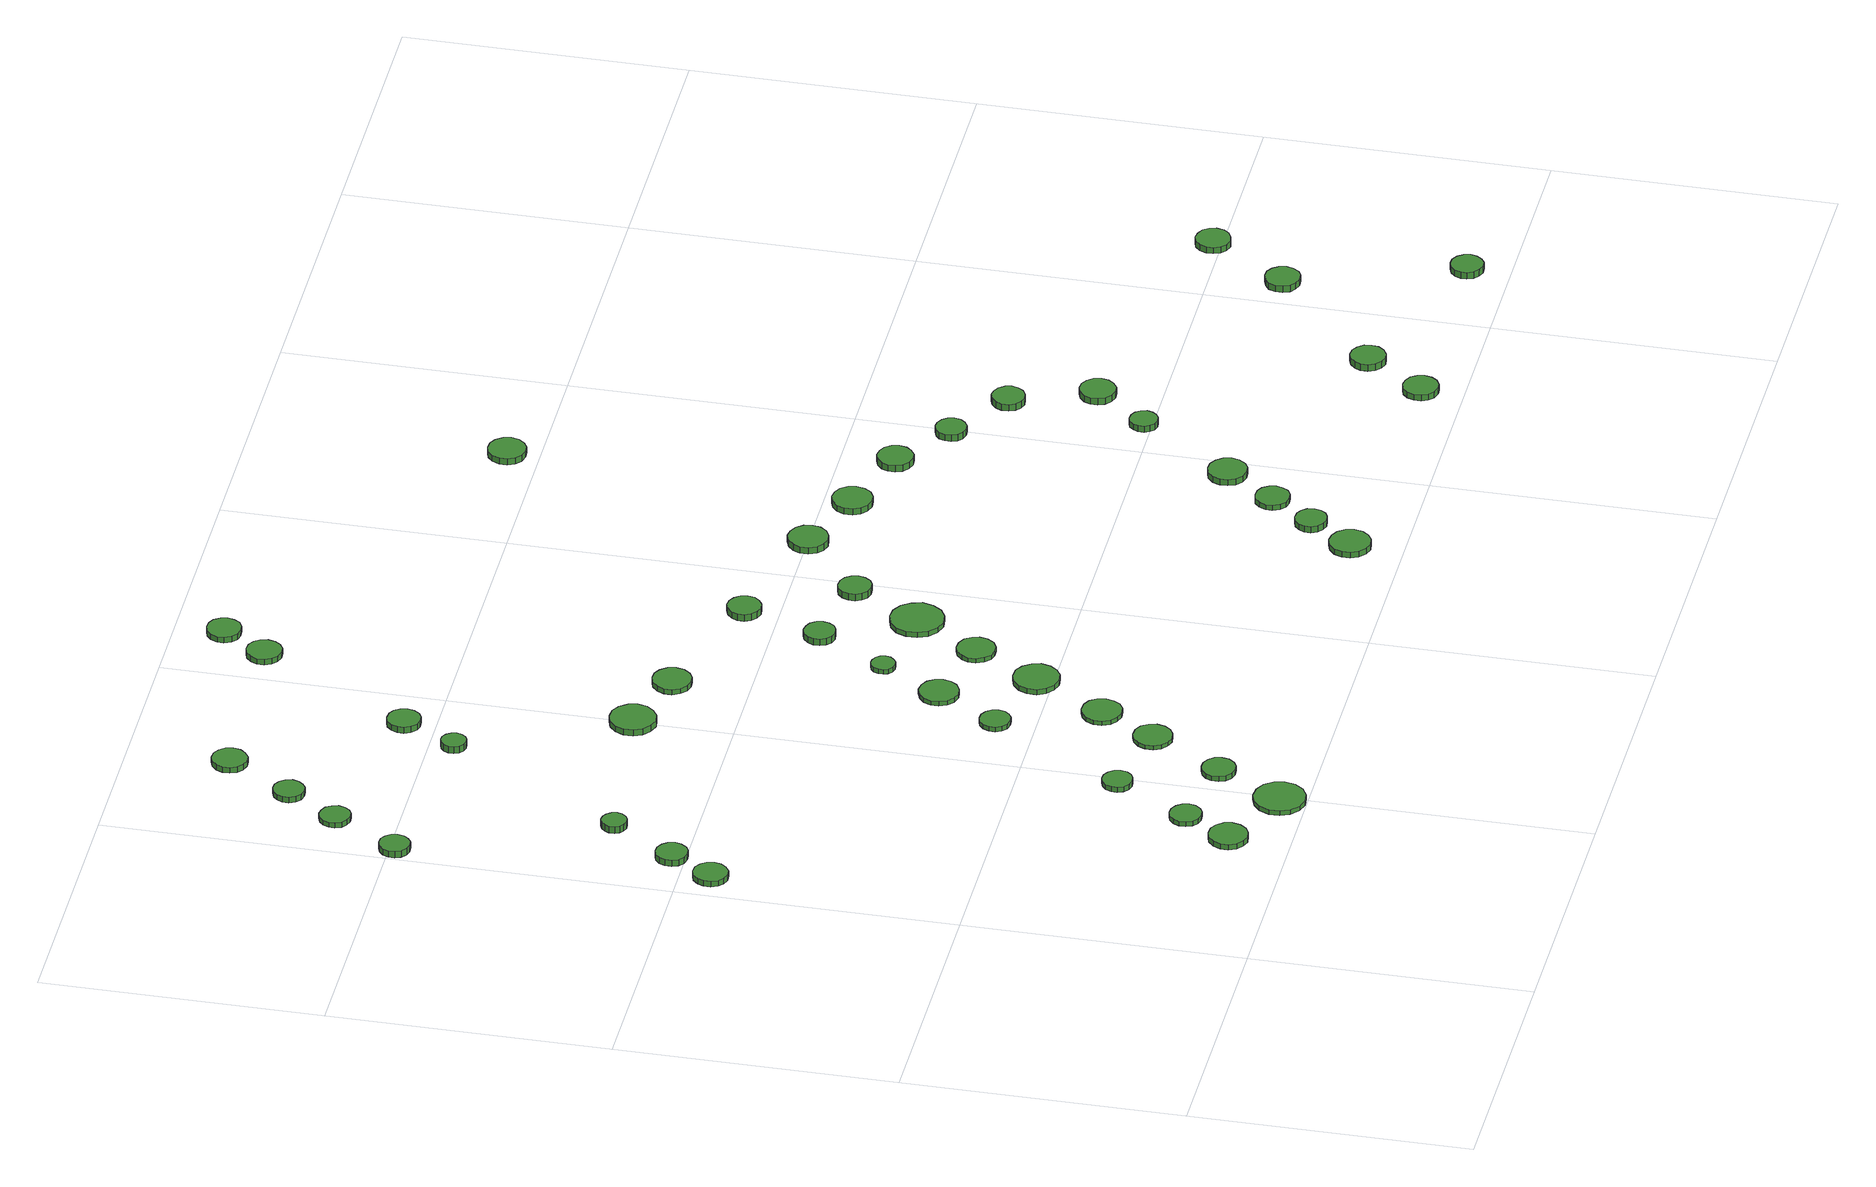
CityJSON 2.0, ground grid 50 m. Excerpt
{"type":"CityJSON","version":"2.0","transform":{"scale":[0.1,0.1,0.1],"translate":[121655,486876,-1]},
"CityObjects":{
"tree1":{"type":"SolitaryVegetationObject","attributes":{"function":"something"},"geometry":[{"type":"MultiSurface","lod":"1","boundaries":[[[0,1,2,3,4,5,6,7,8,9,10,11,12,13,14]],[[15,16,17,18,19,20,21,22,23,24,25,26,27,28,29]],[[0,29,28,1]],[[1,28,27,2]],[[2,27,26,3]],[[3,26,25,4]],[[4,25,24,5]],[[5,24,23,6]],[[6,23,22,7]],[[7,22,21,8]],[[8,21,20,9]],[[9,20,19,10]],[[10,19,18,11]],[[11,18,17,12]],[[12,17,16,13]],[[13,16,15,14]],[[14,15,29,0]]]}]},
"tree2":{"type":"SolitaryVegetationObject","attributes":{"function":"something"},"geometry":[{"type":"MultiSurface","lod":"1","boundaries":[[[30,31,32,33,34,35,36,37,38,39,40,41,42,43,44]],[[45,46,47,48,49,50,51,52,53,54,55,56,57,58,59]],[[30,59,58,31]],[[31,58,57,32]],[[32,57,56,33]],[[33,56,55,34]],[[34,55,54,35]],[[35,54,53,36]],[[36,53,52,37]],[[37,52,51,38]],[[38,51,50,39]],[[39,50,49,40]],[[40,49,48,41]],[[41,48,47,42]],[[42,47,46,43]],[[43,46,45,44]],[[44,45,59,30]]]}]},
"tree3":{"type":"SolitaryVegetationObject","attributes":{"function":"something"},"geometry":[{"type":"MultiSurface","lod":"1","boundaries":[[[60,61,62,63,64,65,66,67,68,69,70,71,72,73,74]],[[75,76,77,78,79,80,81,82,83,84,85,86,87,88,89]],[[60,89,88,61]],[[61,88,87,62]],[[62,87,86,63]],[[63,86,85,64]],[[64,85,84,65]],[[65,84,83,66]],[[66,83,82,67]],[[67,82,81,68]],[[68,81,80,69]],[[69,80,79,70]],[[70,79,78,71]],[[71,78,77,72]],[[72,77,76,73]],[[73,76,75,74]],[[74,75,89,60]]]}]},
"tree4":{"type":"SolitaryVegetationObject","attributes":{"function":"something"},"geometry":[{"type":"MultiSurface","lod":"1","boundaries":[[[90,91,92,93,94,95,96,97,98,99,100,101,102,103,104]],[[105,106,107,108,109,110,111,112,113,114,115,116,117,118,119]],[[90,119,118,91]],[[91,118,117,92]],[[92,117,116,93]],[[93,116,115,94]],[[94,115,114,95]],[[95,114,113,96]],[[96,113,112,97]],[[97,112,111,98]],[[98,111,110,99]],[[99,110,109,100]],[[100,109,108,101]],[[101,108,107,102]],[[102,107,106,103]],[[103,106,105,104]],[[104,105,119,90]]]}]},
"tree5":{"type":"SolitaryVegetationObject","attributes":{"function":"something"},"geometry":[{"type":"MultiSurface","lod":"1","boundaries":[[[120,121,122,123,124,125,126,127,128,129,130,131,132,133,134]],[[135,136,137,138,139,140,141,142,143,144,145,146,147,148,149]],[[120,149,148,121]],[[121,148,147,122]],[[122,147,146,123]],[[123,146,145,124]],[[124,145,144,125]],[[125,144,143,126]],[[126,143,142,127]],[[127,142,141,128]],[[128,141,140,129]],[[129,140,139,130]],[[130,139,138,131]],[[131,138,137,132]],[[132,137,136,133]],[[133,136,135,134]],[[134,135,149,120]]]}]},
"tree6":{"type":"SolitaryVegetationObject","attributes":{"function":"something"},"geometry":[{"type":"MultiSurface","lod":"1","boundaries":[[[150,151,152,153,154,155,156,157,158,159,160,161,162,163,164]],[[165,166,167,168,169,170,171,172,173,174,175,176,177,178,179]],[[150,179,178,151]],[[151,178,177,152]],[[152,177,176,153]],[[153,176,175,154]],[[154,175,174,155]],[[155,174,173,156]],[[156,173,172,157]],[[157,172,171,158]],[[158,171,170,159]],[[159,170,169,160]],[[160,169,168,161]],[[161,168,167,162]],[[162,167,166,163]],[[163,166,165,164]],[[164,165,179,150]]]}]},
"tree7":{"type":"SolitaryVegetationObject","attributes":{"function":"something"},"geometry":[{"type":"MultiSurface","lod":"1","boundaries":[[[180,181,182,183,184,185,186,187,188,189,190,191,192,193,194]],[[195,196,197,198,199,200,201,202,203,204,205,206,207,208,209]],[[180,209,208,181]],[[181,208,207,182]],[[182,207,206,183]],[[183,206,205,184]],[[184,205,204,185]],[[185,204,203,186]],[[186,203,202,187]],[[187,202,201,188]],[[188,201,200,189]],[[189,200,199,190]],[[190,199,198,191]],[[191,198,197,192]],[[192,197,196,193]],[[193,196,195,194]],[[194,195,209,180]]]}]},
"tree8":{"type":"SolitaryVegetationObject","attributes":{"function":"something"},"geometry":[{"type":"MultiSurface","lod":"1","boundaries":[[[210,211,212,213,214,215,216,217,218,219,220,221,222,223,224]],[[225,226,227,228,229,230,231,232,233,234,235,236,237,238,239]],[[210,239,238,211]],[[211,238,237,212]],[[212,237,236,213]],[[213,236,235,214]],[[214,235,234,215]],[[215,234,233,216]],[[216,233,232,217]],[[217,232,231,218]],[[218,231,230,219]],[[219,230,229,220]],[[220,229,228,221]],[[221,228,227,222]],[[222,227,226,223]],[[223,226,225,224]],[[224,225,239,210]]]}]},
"tree9":{"type":"SolitaryVegetationObject","attributes":{"function":"something"},"geometry":[{"type":"MultiSurface","lod":"1","boundaries":[[[240,241,242,243,244,245,246,247,248,249,250,251,252,253,254]],[[255,256,257,258,259,260,261,262,263,264,265,266,267,268,269]],[[240,269,268,241]],[[241,268,267,242]],[[242,267,266,243]],[[243,266,265,244]],[[244,265,264,245]],[[245,264,263,246]],[[246,263,262,247]],[[247,262,261,248]],[[248,261,260,249]],[[249,260,259,250]],[[250,259,258,251]],[[251,258,257,252]],[[252,257,256,253]],[[253,256,255,254]],[[254,255,269,240]]]}]},
"tree10":{"type":"SolitaryVegetationObject","attributes":{"function":"something"},"geometry":[{"type":"MultiSurface","lod":"1","boundaries":[[[270,271,272,273,274,275,276,277,278,279,280,281,282,283,284]],[[285,286,287,288,289,290,291,292,293,294,295,296,297,298,299]],[[270,299,298,271]],[[271,298,297,272]],[[272,297,296,273]],[[273,296,295,274]],[[274,295,294,275]],[[275,294,293,276]],[[276,293,292,277]],[[277,292,291,278]],[[278,291,290,279]],[[279,290,289,280]],[[280,289,288,281]],[[281,288,287,282]],[[282,287,286,283]],[[283,286,285,284]],[[284,285,299,270]]]}]},
"tree11":{"type":"SolitaryVegetationObject","attributes":{"function":"something"},"geometry":[{"type":"MultiSurface","lod":"1","boundaries":[[[300,301,302,303,304,305,306,307,308,309,310,311,312,313,314]],[[315,316,317,318,319,320,321,322,323,324,325,326,327,328,329]],[[300,329,328,301]],[[301,328,327,302]],[[302,327,326,303]],[[303,326,325,304]],[[304,325,324,305]],[[305,324,323,306]],[[306,323,322,307]],[[307,322,321,308]],[[308,321,320,309]],[[309,320,319,310]],[[310,319,318,311]],[[311,318,317,312]],[[312,317,316,313]],[[313,316,315,314]],[[314,315,329,300]]]}]},
"tree12":{"type":"SolitaryVegetationObject","attributes":{"function":"something"},"geometry":[{"type":"MultiSurface","lod":"1","boundaries":[[[330,331,332,333,334,335,336,337,338,339,340,341,342,343,344]],[[345,346,347,348,349,350,351,352,353,354,355,356,357,358,359]],[[330,359,358,331]],[[331,358,357,332]],[[332,357,356,333]],[[333,356,355,334]],[[334,355,354,335]],[[335,354,353,336]],[[336,353,352,337]],[[337,352,351,338]],[[338,351,350,339]],[[339,350,349,340]],[[340,349,348,341]],[[341,348,347,342]],[[342,347,346,343]],[[343,346,345,344]],[[344,345,359,330]]]}]},
"tree13":{"type":"SolitaryVegetationObject","attributes":{"function":"something"},"geometry":[{"type":"MultiSurface","lod":"1","boundaries":[[[360,361,362,363,364,365,366,367,368,369,370,371,372,373,374]],[[375,376,377,378,379,380,381,382,383,384,385,386,387,388,389]],[[360,389,388,361]],[[361,388,387,362]],[[362,387,386,363]],[[363,386,385,364]],[[364,385,384,365]],[[365,384,383,366]],[[366,383,382,367]],[[367,382,381,368]],[[368,381,380,369]],[[369,380,379,370]],[[370,379,378,371]],[[371,378,377,372]],[[372,377,376,373]],[[373,376,375,374]],[[374,375,389,360]]]}]},
"tree14":{"type":"SolitaryVegetationObject","attributes":{"function":"something"},"geometry":[{"type":"MultiSurface","lod":"1","boundaries":[[[390,391,392,393,394,395,396,397,398,399,400,401,402,403,404]],[[405,406,407,408,409,410,411,412,413,414,415,416,417,418,419]],[[390,419,418,391]],[[391,418,417,392]],[[392,417,416,393]],[[393,416,415,394]],[[394,415,414,395]],[[395,414,413,396]],[[396,413,412,397]],[[397,412,411,398]],[[398,411,410,399]],[[399,410,409,400]],[[400,409,408,401]],[[401,408,407,402]],[[402,407,406,403]],[[403,406,405,404]],[[404,405,419,390]]]}]},
"tree15":{"type":"SolitaryVegetationObject","attributes":{"function":"something"},"geometry":[{"type":"MultiSurface","lod":"1","boundaries":[[[420,421,422,423,424,425,426,427,428,429,430,431,432,433,434]],[[435,436,437,438,439,440,441,442,443,444,445,446,447,448,449]],[[420,449,448,421]],[[421,448,447,422]],[[422,447,446,423]],[[423,446,445,424]],[[424,445,444,425]],[[425,444,443,426]],[[426,443,442,427]],[[427,442,441,428]],[[428,441,440,429]],[[429,440,439,430]],[[430,439,438,431]],[[431,438,437,432]],[[432,437,436,433]],[[433,436,435,434]],[[434,435,449,420]]]}]},
"tree16":{"type":"SolitaryVegetationObject","attributes":{"function":"something"},"geometry":[{"type":"MultiSurface","lod":"1","boundaries":[[[450,451,452,453,454,455,456,457,458,459,460,461,462,463,464]],[[465,466,467,468,469,470,471,472,473,474,475,476,477,478,479]],[[450,479,478,451]],[[451,478,477,452]],[[452,477,476,453]],[[453,476,475,454]],[[454,475,474,455]],[[455,474,473,456]],[[456,473,472,457]],[[457,472,471,458]],[[458,471,470,459]],[[459,470,469,460]],[[460,469,468,461]],[[461,468,467,462]],[[462,467,466,463]],[[463,466,465,464]],[[464,465,479,450]]]}]},
"tree17":{"type":"SolitaryVegetationObject","attributes":{"function":"something"},"geometry":[{"type":"MultiSurface","lod":"1","boundaries":[[[480,481,482,483,484,485,486,487,488,489,490,491,492,493,494]],[[495,496,497,498,499,500,501,502,503,504,505,506,507,508,509]],[[480,509,508,481]],[[481,508,507,482]],[[482,507,506,483]],[[483,506,505,484]],[[484,505,504,485]],[[485,504,503,486]],[[486,503,502,487]],[[487,502,501,488]],[[488,501,500,489]],[[489,500,499,490]],[[490,499,498,491]],[[491,498,497,492]],[[492,497,496,493]],[[493,496,495,494]],[[494,495,509,480]]]}]},
"tree18":{"type":"SolitaryVegetationObject","attributes":{"function":"something"},"geometry":[{"type":"MultiSurface","lod":"1","boundaries":[[[510,511,512,513,514,515,516,517,518,519,520,521,522,523,524]],[[525,526,527,528,529,530,531,532,533,534,535,536,537,538,539]],[[510,539,538,511]],[[511,538,537,512]],[[512,537,536,513]],[[513,536,535,514]],[[514,535,534,515]],[[515,534,533,516]],[[516,533,532,517]],[[517,532,531,518]],[[518,531,530,519]],[[519,530,529,520]],[[520,529,528,521]],[[521,528,527,522]],[[522,527,526,523]],[[523,526,525,524]],[[524,525,539,510]]]}]},
"tree19":{"type":"SolitaryVegetationObject","attributes":{"function":"something"},"geometry":[{"type":"MultiSurface","lod":"1","boundaries":[[[540,541,542,543,544,545,546,547,548,549,550,551,552,553,554]],[[555,556,557,558,559,560,561,562,563,564,565,566,567,568,569]],[[540,569,568,541]],[[541,568,567,542]],[[542,567,566,543]],[[543,566,565,544]],[[544,565,564,545]],[[545,564,563,546]],[[546,563,562,547]],[[547,562,561,548]],[[548,561,560,549]],[[549,560,559,550]],[[550,559,558,551]],[[551,558,557,552]],[[552,557,556,553]],[[553,556,555,554]],[[554,555,569,540]]]}]},
"tree20":{"type":"SolitaryVegetationObject","attributes":{"function":"something"},"geometry":[{"type":"MultiSurface","lod":"1","boundaries":[[[570,571,572,573,574,575,576,577,578,579,580,581,582,583,584]],[[585,586,587,588,589,590,591,592,593,594,595,596,597,598,599]],[[570,599,598,571]],[[571,598,597,572]],[[572,597,596,573]],[[573,596,595,574]],[[574,595,594,575]],[[575,594,593,576]],[[576,593,592,577]],[[577,592,591,578]],[[578,591,590,579]],[[579,590,589,580]],[[580,589,588,581]],[[581,588,587,582]],[[582,587,586,583]],[[583,586,585,584]],[[584,585,599,570]]]}]},
"tree21":{"type":"SolitaryVegetationObject","attributes":{"function":"something"},"geometry":[{"type":"MultiSurface","lod":"1","boundaries":[[[600,601,602,603,604,605,606,607,608,609,610,611,612,613,614]],[[615,616,617,618,619,620,621,622,623,624,625,626,627,628,629]],[[600,629,628,601]],[[601,628,627,602]],[[602,627,626,603]],[[603,626,625,604]],[[604,625,624,605]],[[605,624,623,606]],[[606,623,622,607]],[[607,622,621,608]],[[608,621,620,609]],[[609,620,619,610]],[[610,619,618,611]],[[611,618,617,612]],[[612,617,616,613]],[[613,616,615,614]],[[614,615,629,600]]]}]},
"tree22":{"type":"SolitaryVegetationObject","attributes":{"function":"something"},"geometry":[{"type":"MultiSurface","lod":"1","boundaries":[[[630,631,632,633,634,635,636,637,638,639,640,641,642,643,644]],[[645,646,647,648,649,650,651,652,653,654,655,656,657,658,659]],[[630,659,658,631]],[[631,658,657,632]],[[632,657,656,633]],[[633,656,655,634]],[[634,655,654,635]],[[635,654,653,636]],[[636,653,652,637]],[[637,652,651,638]],[[638,651,650,639]],[[639,650,649,640]],[[640,649,648,641]],[[641,648,647,642]],[[642,647,646,643]],[[643,646,645,644]],[[644,645,659,630]]]}]},
"tree23":{"type":"SolitaryVegetationObject","attributes":{"function":"something"},"geometry":[{"type":"MultiSurface","lod":"1","boundaries":[[[660,661,662,663,664,665,666,667,668,669,670,671,672,673,674]],[[675,676,677,678,679,680,681,682,683,684,685,686,687,688,689]],[[660,689,688,661]],[[661,688,687,662]],[[662,687,686,663]],[[663,686,685,664]],[[664,685,684,665]],[[665,684,683,666]],[[666,683,682,667]],[[667,682,681,668]],[[668,681,680,669]],[[669,680,679,670]],[[670,679,678,671]],[[671,678,677,672]],[[672,677,676,673]],[[673,676,675,674]],[[674,675,689,660]]]}]},
"tree24":{"type":"SolitaryVegetationObject","attributes":{"function":"something"},"geometry":[{"type":"MultiSurface","lod":"1","boundaries":[[[690,691,692,693,694,695,696,697,698,699,700,701,702,703,704]],[[705,706,707,708,709,710,711,712,713,714,715,716,717,718,719]],[[690,719,718,691]],[[691,718,717,692]],[[692,717,716,693]],[[693,716,715,694]],[[694,715,714,695]],[[695,714,713,696]],[[696,713,712,697]],[[697,712,711,698]],[[698,711,710,699]],[[699,710,709,700]],[[700,709,708,701]],[[701,708,707,702]],[[702,707,706,703]],[[703,706,705,704]],[[704,705,719,690]]]}]},
"tree25":{"type":"SolitaryVegetationObject","attributes":{"function":"something"},"geometry":[{"type":"MultiSurface","lod":"1","boundaries":[[[720,721,722,723,724,725,726,727,728,729,730,731,732,733,734]],[[735,736,737,738,739,740,741,742,743,744,745,746,747,748,749]],[[720,749,748,721]],[[721,748,747,722]],[[722,747,746,723]],[[723,746,745,724]],[[724,745,744,725]],[[725,744,743,726]],[[726,743,742,727]],[[727,742,741,728]],[[728,741,740,729]],[[729,740,739,730]],[[730,739,738,731]],[[731,738,737,732]],[[732,737,736,733]],[[733,736,735,734]],[[734,735,749,720]]]}]},
"tree26":{"type":"SolitaryVegetationObject","attributes":{"function":"something"},"geometry":[{"type":"MultiSurface","lod":"1","boundaries":[[[750,751,752,753,754,755,756,757,758,759,760,761,762,763,764]],[[765,766,767,768,769,770,771,772,773,774,775,776,777,778,779]],[[750,779,778,751]],[[751,778,777,752]],[[752,777,776,753]],[[753,776,775,754]],[[754,775,774,755]],[[755,774,773,756]],[[756,773,772,757]],[[757,772,771,758]],[[758,771,770,759]],[[759,770,769,760]],[[760,769,768,761]],[[761,768,767,762]],[[762,767,766,763]],[[763,766,765,764]],[[764,765,779,750]]]}]},
"tree27":{"type":"SolitaryVegetationObject","attributes":{"function":"something"},"geometry":[{"type":"MultiSurface","lod":"1","boundaries":[[[780,781,782,783,784,785,786,787,788,789,790,791,792,793,794]],[[795,796,797,798,799,800,801,802,803,804,805,806,807,808,809]],[[780,809,808,781]],[[781,808,807,782]],[[782,807,806,783]],[[783,806,805,784]],[[784,805,804,785]],[[785,804,803,786]],[[786,803,802,787]],[[787,802,801,788]],[[788,801,800,789]],[[789,800,799,790]],[[790,799,798,791]],[[791,798,797,792]],[[792,797,796,793]],[[793,796,795,794]],[[794,795,809,780]]]}]},
"tree28":{"type":"SolitaryVegetationObject","attributes":{"function":"something"},"geometry":[{"type":"MultiSurface","lod":"1","boundaries":[[[810,811,812,813,814,815,816,817,818,819,820,821,822,823,824]],[[825,826,827,828,829,830,831,832,833,834,835,836,837,838,839]],[[810,839,838,811]],[[811,838,837,812]],[[812,837,836,813]],[[813,836,835,814]],[[814,835,834,815]],[[815,834,833,816]],[[816,833,832,817]],[[817,832,831,818]],[[818,831,830,819]],[[819,830,829,820]],[[820,829,828,821]],[[821,828,827,822]],[[822,827,826,823]],[[823,826,825,824]],[[824,825,839,810]]]}]},
"tree29":{"type":"SolitaryVegetationObject","attributes":{"function":"something"},"geometry":[{"type":"MultiSurface","lod":"1","boundaries":[[[840,841,842,843,844,845,846,847,848,849,850,851,852,853,854]],[[855,856,857,858,859,860,861,862,863,864,865,866,867,868,869]],[[840,869,868,841]],[[841,868,867,842]],[[842,867,866,843]],[[843,866,865,844]],[[844,865,864,845]],[[845,864,863,846]],[[846,863,862,847]],[[847,862,861,848]],[[848,861,860,849]],[[849,860,859,850]],[[850,859,858,851]],[[851,858,857,852]],[[852,857,856,853]],[[853,856,855,854]],[[854,855,869,840]]]}]},
"tree30":{"type":"SolitaryVegetationObject","attributes":{"function":"something"},"geometry":[{"type":"MultiSurface","lod":"1","boundaries":[[[870,871,872,873,874,875,876,877,878,879,880,881,882,883,884]],[[885,886,887,888,889,890,891,892,893,894,895,896,897,898,899]],[[870,899,898,871]],[[871,898,897,872]],[[872,897,896,873]],[[873,896,895,874]],[[874,895,894,875]],[[875,894,893,876]],[[876,893,892,877]],[[877,892,891,878]],[[878,891,890,879]],[[879,890,889,880]],[[880,889,888,881]],[[881,888,887,882]],[[882,887,886,883]],[[883,886,885,884]],[[884,885,899,870]]]}]},
"tree31":{"type":"SolitaryVegetationObject","attributes":{"function":"something"},"geometry":[{"type":"MultiSurface","lod":"1","boundaries":[[[900,901,902,903,904,905,906,907,908,909,910,911,912,913,914]],[[915,916,917,918,919,920,921,922,923,924,925,926,927,928,929]],[[900,929,928,901]],[[901,928,927,902]],[[902,927,926,903]],[[903,926,925,904]],[[904,925,924,905]],[[905,924,923,906]],[[906,923,922,907]],[[907,922,921,908]],[[908,921,920,909]],[[909,920,919,910]],[[910,919,918,911]],[[911,918,917,912]],[[912,917,916,913]],[[913,916,915,914]],[[914,915,929,900]]]}]},
"tree32":{"type":"SolitaryVegetationObject","attributes":{"function":"something"},"geometry":[{"type":"MultiSurface","lod":"1","boundaries":[[[930,931,932,933,934,935,936,937,938,939,940,941,942,943,944]],[[945,946,947,948,949,950,951,952,953,954,955,956,957,958,959]],[[930,959,958,931]],[[931,958,957,932]],[[932,957,956,933]],[[933,956,955,934]],[[934,955,954,935]],[[935,954,953,936]],[[936,953,952,937]],[[937,952,951,938]],[[938,951,950,939]],[[939,950,949,940]],[[940,949,948,941]],[[941,948,947,942]],[[942,947,946,943]],[[943,946,945,944]],[[944,945,959,930]]]}]},
"tree33":{"type":"SolitaryVegetationObject","attributes":{"function":"something"},"geometry":[{"type":"MultiSurface","lod":"1","boundaries":[[[960,961,962,963,964,965,966,967,968,969,970,971,972,973,974]],[[975,976,977,978,979,980,981,982,983,984,985,986,987,988,989]],[[960,989,988,961]],[[961,988,987,962]],[[962,987,986,963]],[[963,986,985,964]],[[964,985,984,965]],[[965,984,983,966]],[[966,983,982,967]],[[967,982,981,968]],[[968,981,980,969]],[[969,980,979,970]],[[970,979,978,971]],[[971,978,977,972]],[[972,977,976,973]],[[973,976,975,974]],[[974,975,989,960]]]}]},
"tree34":{"type":"SolitaryVegetationObject","attributes":{"function":"something"},"geometry":[{"type":"MultiSurface","lod":"1","boundaries":[[[990,991,992,993,994,995,996,997,998,999,1000,1001,1002,1003,1004]],[[1005,1006,1007,1008,1009,1010,1011,1012,1013,1014,1015,1016,1017,1018,1019]],[[990,1019,1018,991]],[[991,1018,1017,992]],[[992,1017,1016,993]],[[993,1016,1015,994]],[[994,1015,1014,995]],[[995,1014,1013,996]],[[996,1013,1012,997]],[[997,1012,1011,998]],[[998,1011,1010,999]],[[999,1010,1009,1000]],[[1000,1009,1008,1001]],[[1001,1008,1007,1002]],[[1002,1007,1006,1003]],[[1003,1006,1005,1004]],[[1004,1005,1019,990]]]}]},
"tree35":{"type":"SolitaryVegetationObject","attributes":{"function":"something"},"geometry":[{"type":"MultiSurface","lod":"1","boundaries":[[[1020,1021,1022,1023,1024,1025,1026,1027,1028,1029,1030,1031,1032,1033,1034]],[[1035,1036,1037,1038,1039,1040,1041,1042,1043,1044,1045,1046,1047,1048,1049]],[[1020,1049,1048,1021]],[[1021,1048,1047,1022]],[[1022,1047,1046,1023]],[[1023,1046,1045,1024]],[[1024,1045,1044,1025]],[[1025,1044,1043,1026]],[[1026,1043,1042,1027]],[[1027,1042,1041,1028]],[[1028,1041,1040,1029]],[[1029,1040,1039,1030]],[[1030,1039,1038,1031]],[[1031,1038,1037,1032]],[[1032,1037,1036,1033]],[[1033,1036,1035,1034]],[[1034,1035,1049,1020]]]}]},
"tree36":{"type":"SolitaryVegetationObject","attributes":{"function":"something"},"geometry":[{"type":"MultiSurface","lod":"1","boundaries":[[[1050,1051,1052,1053,1054,1055,1056,1057,1058,1059,1060,1061,1062,1063,1064]],[[1065,1066,1067,1068,1069,1070,1071,1072,1073,1074,1075,1076,1077,1078,1079]],[[1050,1079,1078,1051]],[[1051,1078,1077,1052]],[[1052,1077,1076,1053]],[[1053,1076,1075,1054]],[[1054,1075,1074,1055]],[[1055,1074,1073,1056]],[[1056,1073,1072,1057]],[[1057,1072,1071,1058]],[[1058,1071,1070,1059]],[[1059,1070,1069,1060]],[[1060,1069,1068,1061]],[[1061,1068,1067,1062]],[[1062,1067,1066,1063]],[[1063,1066,1065,1064]],[[1064,1065,1079,1050]]]}]},
"tree37":{"type":"SolitaryVegetationObject","attributes":{"function":"something"},"geometry":[{"type":"MultiSurface","lod":"1","boundaries":[[[1080,1081,1082,1083,1084,1085,1086,1087,1088,1089,1090,1091,1092,1093,1094]],[[1095,1096,1097,1098,1099,1100,1101,1102,1103,1104,1105,1106,1107,1108,1109]],[[1080,1109,1108,1081]],[[1081,1108,1107,1082]],[[1082,1107,1106,1083]],[[1083,1106,1105,1084]],[[1084,1105,1104,1085]],[[1085,1104,1103,1086]],[[1086,1103,1102,1087]],[[1087,1102,1101,1088]],[[1088,1101,1100,1089]],[[1089,1100,1099,1090]],[[1090,1099,1098,1091]],[[1091,1098,1097,1092]],[[1092,1097,1096,1093]],[[1093,1096,1095,1094]],[[1094,1095,1109,1080]]]}]},
"tree38":{"type":"SolitaryVegetationObject","attributes":{"function":"something"},"geometry":[{"type":"MultiSurface","lod":"1","boundaries":[[[1110,1111,1112,1113,1114,1115,1116,1117,1118,1119,1120,1121,1122,1123,1124]],[[1125,1126,1127,1128,1129,1130,1131,1132,1133,1134,1135,1136,1137,1138,1139]],[[1110,1139,1138,1111]],[[1111,1138,1137,1112]],[[1112,1137,1136,1113]],[[1113,1136,1135,1114]],[[1114,1135,1134,1115]],[[1115,1134,1133,1116]],[[1116,1133,1132,1117]],[[1117,1132,1131,1118]],[[1118,1131,1130,1119]],[[1119,1130,1129,1120]],[[1120,1129,1128,1121]],[[1121,1128,1127,1122]],[[1122,1127,1126,1123]],[[1123,1126,1125,1124]],[[1124,1125,1139,1110]]]}]},
"tree39":{"type":"SolitaryVegetationObject","attributes":{"function":"something"},"geometry":[{"type":"MultiSurface","lod":"1","boundaries":[[[1140,1141,1142,1143,1144,1145,1146,1147,1148,1149,1150,1151,1152,1153,1154]],[[1155,1156,1157,1158,1159,1160,1161,1162,1163,1164,1165,1166,1167,1168,1169]],[[1140,1169,1168,1141]],[[1141,1168,1167,1142]],[[1142,1167,1166,1143]],[[1143,1166,1165,1144]],[[1144,1165,1164,1145]],[[1145,1164,1163,1146]],[[1146,1163,1162,1147]],[[1147,1162,1161,1148]],[[1148,1161,1160,1149]],[[1149,1160,1159,1150]],[[1150,1159,1158,1151]],[[1151,1158,1157,1152]],[[1152,1157,1156,1153]],[[1153,1156,1155,1154]],[[1154,1155,1169,1140]]]}]},
"tree40":{"type":"SolitaryVegetationObject","attributes":{"function":"something"},"geometry":[{"type":"MultiSurface","lod":"1","boundaries":[[[1170,1171,1172,1173,1174,1175,1176,1177,1178,1179,1180,1181,1182,1183,1184]],[[1185,1186,1187,1188,1189,1190,1191,1192,1193,1194,1195,1196,1197,1198,1199]],[[1170,1199,1198,1171]],[[1171,1198,1197,1172]],[[1172,1197,1196,1173]],[[1173,1196,1195,1174]],[[1174,1195,1194,1175]],[[1175,1194,1193,1176]],[[1176,1193,1192,1177]],[[1177,1192,1191,1178]],[[1178,1191,1190,1179]],[[1179,1190,1189,1180]],[[1180,1189,1188,1181]],[[1181,1188,1187,1182]],[[1182,1187,1186,1183]],[[1183,1186,1185,1184]],[[1184,1185,1199,1170]]]}]},
"tree41":{"type":"SolitaryVegetationObject","attributes":{"function":"something"},"geometry":[{"type":"MultiSurface","lod":"1","boundaries":[[[1200,1201,1202,1203,1204,1205,1206,1207,1208,1209,1210,1211,1212,1213,1214]],[[1215,1216,1217,1218,1219,1220,1221,1222,1223,1224,1225,1226,1227,1228,1229]],[[1200,1229,1228,1201]],[[1201,1228,1227,1202]],[[1202,1227,1226,1203]],[[1203,1226,1225,1204]],[[1204,1225,1224,1205]],[[1205,1224,1223,1206]],[[1206,1223,1222,1207]],[[1207,1222,1221,1208]],[[1208,1221,1220,1209]],[[1209,1220,1219,1210]],[[1210,1219,1218,1211]],[[1211,1218,1217,1212]],[[1212,1217,1216,1213]],[[1213,1216,1215,1214]],[[1214,1215,1229,1200]]]}]},
"tree42":{"type":"SolitaryVegetationObject","attributes":{"function":"something"},"geometry":[{"type":"MultiSurface","lod":"1","boundaries":[[[1230,1231,1232,1233,1234,1235,1236,1237,1238,1239,1240,1241,1242,1243,1244]],[[1245,1246,1247,1248,1249,1250,1251,1252,1253,1254,1255,1256,1257,1258,1259]],[[1230,1259,1258,1231]],[[1231,1258,1257,1232]],[[1232,1257,1256,1233]],[[1233,1256,1255,1234]],[[1234,1255,1254,1235]],[[1235,1254,1253,1236]],[[1236,1253,1252,1237]],[[1237,1252,1251,1238]],[[1238,1251,1250,1239]],[[1239,1250,1249,1240]],[[1240,1249,1248,1241]],[[1241,1248,1247,1242]],[[1242,1247,1246,1243]],[[1243,1246,1245,1244]],[[1244,1245,1259,1230]]]}]},
"tree43":{"type":"SolitaryVegetationObject","attributes":{"function":"something"},"geometry":[{"type":"MultiSurface","lod":"1","boundaries":[[[1260,1261,1262,1263,1264,1265,1266,1267,1268,1269,1270,1271,1272,1273,1274]],[[1275,1276,1277,1278,1279,1280,1281,1282,1283,1284,1285,1286,1287,1288,1289]],[[1260,1289,1288,1261]],[[1261,1288,1287,1262]],[[1262,1287,1286,1263]],[[1263,1286,1285,1264]],[[1264,1285,1284,1265]],[[1265,1284,1283,1266]],[[1266,1283,1282,1267]],[[1267,1282,1281,1268]],[[1268,1281,1280,1269]],[[1269,1280,1279,1270]],[[1270,1279,1278,1271]],[[1271,1278,1277,1272]],[[1272,1277,1276,1273]],[[1273,1276,1275,1274]],[[1274,1275,1289,1260]]]}]},
"tree44":{"type":"SolitaryVegetationObject","attributes":{"function":"something"},"geometry":[{"type":"MultiSurface","lod":"1","boundaries":[[[1290,1291,1292,1293,1294,1295,1296,1297,1298,1299,1300,1301,1302,1303,1304]],[[1305,1306,1307,1308,1309,1310,1311,1312,1313,1314,1315,1316,1317,1318,1319]],[[1290,1319,1318,1291]],[[1291,1318,1317,1292]],[[1292,1317,1316,1293]],[[1293,1316,1315,1294]],[[1294,1315,1314,1295]],[[1295,1314,1313,1296]],[[1296,1313,1312,1297]],[[1297,1312,1311,1298]],[[1298,1311,1310,1299]],[[1299,1310,1309,1300]],[[1300,1309,1308,1301]],[[1301,1308,1307,1302]],[[1302,1307,1306,1303]],[[1303,1306,1305,1304]],[[1304,1305,1319,1290]]]}]},
"tree45":{"type":"SolitaryVegetationObject","attributes":{"function":"something"},"geometry":[{"type":"MultiSurface","lod":"1","boundaries":[[[1320,1321,1322,1323,1324,1325,1326,1327,1328,1329,1330,1331,1332,1333,1334]],[[1335,1336,1337,1338,1339,1340,1341,1342,1343,1344,1345,1346,1347,1348,1349]],[[1320,1349,1348,1321]],[[1321,1348,1347,1322]],[[1322,1347,1346,1323]],[[1323,1346,1345,1324]],[[1324,1345,1344,1325]],[[1325,1344,1343,1326]],[[1326,1343,1342,1327]],[[1327,1342,1341,1328]],[[1328,1341,1340,1329]],[[1329,1340,1339,1330]],[[1330,1339,1338,1331]],[[1331,1338,1337,1332]],[[1332,1337,1336,1333]],[[1333,1336,1335,1334]],[[1334,1335,1349,1320]]]}]},
"tree46":{"type":"SolitaryVegetationObject","attributes":{"function":"something"},"geometry":[{"type":"MultiSurface","lod":"1","boundaries":[[[1350,1351,1352,1353,1354,1355,1356,1357,1358,1359,1360,1361,1362,1363,1364]],[[1365,1366,1367,1368,1369,1370,1371,1372,1373,1374,1375,1376,1377,1378,1379]],[[1350,1379,1378,1351]],[[1351,1378,1377,1352]],[[1352,1377,1376,1353]],[[1353,1376,1375,1354]],[[1354,1375,1374,1355]],[[1355,1374,1373,1356]],[[1356,1373,1372,1357]],[[1357,1372,1371,1358]],[[1358,1371,1370,1359]],[[1359,1370,1369,1360]],[[1360,1369,1368,1361]],[[1361,1368,1367,1362]],[[1362,1367,1366,1363]],[[1363,1366,1365,1364]],[[1364,1365,1379,1350]]]}]}
},
"vertices":[
[88,946,17],[85,959,17],[78,969,17],[67,976,17],[54,977,17],[42,973,17],[33,964,17],[28,953,17],[28,940,17],[33,928,17],[42,920,17],[54,916,17],[67,917,17],[78,924,17],[85,934,17],[85,934,6],[78,924,6],[67,917,6],[54,916,6],[42,920,6],[33,928,6],[28,940,6],[28,953,6],[33,964,6],[42,973,6],[54,977,6],[67,976,6],[78,969,6],[85,959,6],[88,946,6],
[392,109,16],[389,123,16],[380,135,16],[368,142,16],[353,143,16],[340,139,16],[329,129,16],[323,116,16],[323,102,16],[329,88,16],[340,79,16],[353,74,16],[368,76,16],[380,83,16],[389,95,16],[389,95,6],[380,83,6],[368,76,6],[353,74,6],[340,79,6],[329,88,6],[323,102,6],[323,116,6],[329,129,6],[340,139,6],[353,143,6],[368,142,6],[380,135,6],[389,123,6],[392,109,6],
[133,1024,18],[130,1036,18],[123,1045,18],[113,1051,18],[101,1052,18],[90,1049,18],[81,1041,18],[77,1030,18],[77,1018,18],[81,1007,18],[90,999,18],[101,996,18],[113,997,18],[123,1003,18],[130,1013,18],[130,1013,6],[123,1003,6],[113,997,6],[101,996,6],[90,999,6],[81,1007,6],[77,1018,6],[77,1030,6],[81,1041,6],[90,1049,6],[101,1052,6],[113,1051,6],[123,1045,6],[130,1036,6],[133,1024,6],
[434,193,16],[431,205,16],[424,214,16],[414,220,16],[402,221,16],[391,218,16],[382,210,16],[377,199,16],[377,187,16],[382,176,16],[391,168,16],[402,165,16],[414,166,16],[424,172,16],[431,181,16],[431,181,7],[424,172,7],[414,166,7],[402,165,7],[391,168,7],[382,176,7],[377,187,7],[377,199,7],[382,210,7],[391,218,7],[402,221,7],[414,220,7],[424,214,7],[431,205,7],[434,193,7],
[58,1491,19],[56,1502,19],[49,1511,19],[40,1517,19],[28,1518,19],[18,1514,19],[9,1507,19],[5,1496,19],[5,1485,19],[9,1475,19],[18,1467,19],[28,1464,19],[40,1465,19],[49,1471,19],[56,1480,19],[56,1480,6],[49,1471,6],[40,1465,6],[28,1464,6],[18,1467,6],[9,1475,6],[5,1485,6],[5,1496,6],[9,1507,6],[18,1514,6],[28,1518,6],[40,1517,6],[49,1511,6],[56,1502,6],[58,1491,6],
[536,48,15],[532,66,15],[521,82,15],[504,91,15],[485,93,15],[467,87,15],[453,75,15],[445,57,15],[445,38,15],[453,21,15],[467,8,15],[485,2,15],[504,4,15],[521,14,15],[532,29,15],[532,29,6],[521,14,6],[504,4,6],[485,2,6],[467,8,6],[453,21,6],[445,38,6],[445,57,6],[453,75,6],[467,87,6],[485,93,6],[504,91,6],[521,82,6],[532,66,6],[536,48,6],
[194,1138,24],[192,1147,24],[186,1155,24],[178,1160,24],[169,1161,24],[160,1158,24],[153,1151,24],[149,1143,24],[149,1133,24],[153,1125,24],[160,1119,24],[169,1116,24],[178,1117,24],[186,1121,24],[192,1129,24],[192,1129,11],[186,1121,11],[178,1117,11],[169,1116,11],[160,1119,11],[153,1125,11],[149,1133,11],[149,1143,11],[153,1151,11],[160,1158,11],[169,1161,11],[178,1160,11],[186,1155,11],[192,1147,11],[194,1138,11],
[510,328,17],[508,339,17],[501,348,17],[491,354,17],[480,355,17],[470,351,17],[461,344,17],[457,334,17],[457,323,17],[461,313,17],[470,305,17],[480,302,17],[491,303,17],[501,308,17],[508,317,17],[508,317,7],[501,308,7],[491,303,7],[480,302,7],[470,305,7],[461,313,7],[457,323,7],[457,334,7],[461,344,7],[470,351,7],[480,355,7],[491,354,7],[501,348,7],[508,339,7],[510,328,7],
[129,1609,16],[126,1620,16],[120,1630,16],[110,1635,16],[99,1637,16],[88,1633,16],[79,1625,16],[75,1615,16],[75,1604,16],[79,1593,16],[88,1586,16],[99,1582,16],[110,1583,16],[120,1589,16],[126,1598,16],[126,1598,6],[120,1589,6],[110,1583,6],[99,1582,6],[88,1586,6],[79,1593,6],[75,1604,6],[75,1615,6],[79,1625,6],[88,1633,6],[99,1637,6],[110,1635,6],[120,1630,6],[126,1620,6],[129,1609,6],
[586,168,16],[584,180,16],[576,190,16],[565,196,16],[553,197,16],[541,193,16],[532,185,16],[527,174,16],[527,161,16],[532,150,16],[541,142,16],[553,138,16],[565,139,16],[576,145,16],[584,155,16],[584,155,6],[576,145,6],[565,139,6],[553,138,6],[541,142,6],[532,150,6],[527,161,6],[527,174,6],[532,185,6],[541,193,6],[553,197,6],[565,196,6],[576,190,6],[584,180,6],[586,168,6],
[190,1702,17],[187,1714,17],[180,1723,17],[171,1729,17],[159,1730,17],[148,1726,17],[140,1719,17],[135,1708,17],[135,1697,17],[140,1686,17],[148,1678,17],[159,1675,17],[171,1676,17],[180,1682,17],[187,1691,17],[187,1691,6],[180,1682,6],[171,1676,6],[159,1675,6],[148,1678,6],[140,1686,6],[135,1697,6],[135,1708,6],[140,1719,6],[148,1726,6],[159,1730,6],[171,1729,6],[180,1723,6],[187,1714,6],[190,1702,6],
[666,298,15],[663,312,15],[655,324,15],[643,331,15],[628,332,15],[615,328,15],[604,318,15],[599,305,15],[599,291,15],[604,278,15],[615,269,15],[628,264,15],[643,266,15],[655,273,15],[663,284,15],[663,284,7],[655,273,7],[643,266,7],[628,264,7],[615,269,7],[604,278,7],[599,291,7],[599,305,7],[604,318,7],[615,328,7],[628,332,7],[643,331,7],[655,324,7],[663,312,7],[666,298,7],
[266,1821,17],[263,1834,17],[255,1844,17],[244,1851,17],[231,1852,17],[219,1848,17],[209,1839,17],[204,1827,17],[204,1814,17],[209,1802,17],[219,1794,17],[231,1790,17],[244,1791,17],[255,1798,17],[263,1808,17],[263,1808,6],[255,1798,6],[244,1791,6],[231,1790,6],[219,1794,6],[209,1802,6],[204,1814,6],[204,1827,6],[209,1839,6],[219,1848,6],[231,1852,6],[244,1851,6],[255,1844,6],[263,1834,6],[266,1821,6],
[652,571,16],[650,582,16],[643,591,16],[633,597,16],[622,598,16],[611,595,16],[603,587,16],[598,577,16],[598,565,16],[603,555,16],[611,547,16],[622,544,16],[633,545,16],[643,551,16],[650,560,16],[650,560,7],[643,551,7],[633,545,7],[622,544,7],[611,547,7],[603,555,7],[598,565,7],[598,577,7],[603,587,7],[611,595,7],[622,598,7],[633,597,7],[643,591,7],[650,582,7],[652,571,7],
[382,1457,22],[380,1466,22],[375,1474,22],[367,1479,22],[358,1480,22],[349,1477,22],[342,1471,22],[338,1462,22],[338,1453,22],[342,1444,22],[349,1438,22],[358,1435,22],[367,1436,22],[375,1441,22],[380,1448,22],[380,1448,9],[375,1441,9],[367,1436,9],[358,1435,9],[349,1438,9],[342,1444,9],[338,1453,9],[338,1462,9],[342,1471,9],[349,1477,9],[358,1480,9],[367,1479,9],[375,1474,9],[380,1466,9],[382,1457,9],
[725,399,15],[722,414,15],[714,426,15],[701,433,15],[686,434,15],[672,430,15],[661,420,15],[655,407,15],[655,392,15],[661,378,15],[672,369,15],[686,364,15],[701,365,15],[714,373,15],[722,385,15],[722,385,7],[714,373,7],[701,365,7],[686,364,7],[672,369,7],[661,378,7],[655,392,7],[655,407,7],[661,420,7],[672,430,7],[686,434,7],[701,433,7],[714,426,7],[722,414,7],[725,399,7],
[540,1175,18],[536,1191,18],[526,1205,18],[512,1214,18],[495,1215,18],[479,1210,18],[466,1199,18],[459,1183,18],[459,1166,18],[466,1151,18],[479,1140,18],[495,1134,18],[512,1136,18],[526,1145,18],[536,1158,18],[536,1158,6],[526,1145,6],[512,1136,6],[495,1134,6],[479,1140,6],[466,1151,6],[459,1166,6],[459,1183,6],[466,1199,6],[479,1210,6],[495,1215,6],[512,1214,6],[526,1205,6],[536,1191,6],[540,1175,6],
[446,1556,17],[443,1568,17],[436,1578,17],[426,1584,17],[413,1585,17],[402,1582,17],[393,1573,17],[388,1562,17],[388,1550,17],[393,1539,17],[402,1530,17],[413,1527,17],[426,1528,17],[436,1534,17],[443,1544,17],[443,1544,5],[436,1534,5],[426,1528,5],[413,1527,5],[402,1530,5],[393,1539,5],[388,1550,5],[388,1562,5],[393,1573,5],[402,1582,5],[413,1585,5],[426,1584,5],[436,1578,5],[443,1568,5],[446,1556,5],
[725,683,16],[722,697,16],[714,709,16],[701,716,16],[687,718,16],[673,713,16],[662,703,16],[656,690,16],[656,676,16],[662,662,16],[673,653,16],[687,648,16],[701,650,16],[714,657,16],[722,669,16],[722,669,7],[714,657,7],[701,650,7],[687,648,7],[673,653,7],[662,662,7],[656,676,7],[656,690,7],[662,703,7],[673,713,7],[687,718,7],[701,716,7],[714,709,7],[722,697,7],[725,683,7],
[806,529,17],[802,545,17],[792,559,17],[778,568,17],[761,569,17],[745,564,17],[732,553,17],[725,537,17],[725,520,17],[732,505,17],[745,494,17],[761,488,17],[778,490,17],[792,499,17],[802,512,17],[802,512,7],[792,499,7],[778,490,7],[761,488,7],[745,494,7],[732,505,7],[725,520,7],[725,537,7],[732,553,7],[745,564,7],[761,569,7],[778,568,7],[792,559,7],[802,545,7],[806,529,7],
[667,1135,16],[664,1149,16],[655,1161,16],[643,1168,16],[629,1169,16],[615,1165,16],[604,1155,16],[598,1142,16],[598,1128,16],[604,1115,16],[615,1105,16],[629,1101,16],[643,1102,16],[655,1109,16],[664,1121,16],[664,1121,6],[655,1109,6],[643,1102,6],[629,1101,6],[615,1105,6],[604,1115,6],[598,1128,6],[598,1142,6],[604,1155,6],[615,1165,6],[629,1169,6],[643,1168,6],[655,1161,6],[664,1149,6],[667,1135,6],
[778,794,15],[776,803,15],[770,810,15],[763,814,15],[754,815,15],[745,812,15],[738,806,15],[735,798,15],[735,789,15],[738,781,15],[745,775,15],[754,772,15],[763,773,15],[770,778,15],[776,785,15],[776,785,6],[770,778,6],[763,773,6],[754,772,6],[745,775,6],[738,781,6],[735,789,6],[735,798,6],[738,806,6],[745,812,6],[754,815,6],[763,814,6],[770,810,6],[776,803,6],[778,794,6],
[868,649,15],[865,662,15],[857,674,15],[844,681,15],[830,682,15],[817,678,15],[807,668,15],[801,656,15],[801,642,15],[807,629,15],[817,619,15],[830,615,15],[844,616,15],[857,623,15],[865,635,15],[865,635,6],[857,623,6],[844,616,6],[830,615,6],[817,619,6],[807,629,6],[801,642,6],[801,656,6],[807,668,6],[817,678,6],[830,682,6],[844,681,6],[857,674,6],[865,662,6],[868,649,6],
[854,919,19],[852,930,19],[845,940,19],[835,945,19],[823,947,19],[812,943,19],[804,935,19],[799,925,19],[799,913,19],[804,903,19],[812,895,19],[823,891,19],[835,893,19],[845,898,19],[852,908,19],[852,908,6],[845,898,6],[835,893,6],[823,891,6],[812,895,6],[804,903,6],[799,913,6],[799,925,6],[804,935,6],[812,943,6],[823,947,6],[835,945,6],[845,940,6],[852,930,6],[854,919,6],
[608,1833,16],[605,1846,16],[598,1856,16],[587,1863,16],[574,1864,16],[561,1860,16],[552,1851,16],[546,1840,16],[546,1827,16],[552,1815,16],[561,1806,16],[574,1802,16],[587,1803,16],[598,1810,16],[605,1820,16],[605,1820,5],[598,1810,5],[587,1803,5],[574,1802,5],[561,1806,5],[552,1815,5],[546,1827,5],[546,1840,5],[552,1851,5],[561,1860,5],[574,1864,5],[587,1863,5],[598,1856,5],[605,1846,5],[608,1833,5],
[951,766,16],[946,785,16],[935,801,16],[918,811,16],[899,813,16],[880,807,16],[865,794,16],[858,776,16],[858,756,16],[865,738,16],[880,725,16],[899,719,16],[918,721,16],[935,731,16],[946,747,16],[946,747,6],[935,731,6],[918,721,6],[899,719,6],[880,725,6],[865,738,6],[858,756,6],[858,776,6],[865,794,6],[880,807,6],[899,813,6],[918,811,6],[935,801,6],[946,785,6],[951,766,6],
[901,1060,22],[899,1072,22],[891,1082,22],[881,1088,22],[868,1090,22],[857,1086,22],[847,1077,22],[842,1066,22],[842,1054,22],[847,1043,22],[857,1034,22],[868,1030,22],[881,1032,22],[891,1038,22],[899,1048,22],[899,1048,9],[891,1038,9],[881,1032,9],[868,1030,9],[857,1034,9],[847,1043,9],[842,1054,9],[842,1066,9],[847,1077,9],[857,1086,9],[868,1090,9],[881,1088,9],[891,1082,9],[899,1072,9],[901,1060,9],
[660,1914,16],[657,1926,16],[650,1937,16],[639,1943,16],[626,1944,16],[614,1940,16],[605,1932,16],[599,1920,16],[599,1908,16],[605,1896,16],[614,1887,16],[626,1884,16],[639,1885,16],[650,1891,16],[657,1902,16],[657,1902,5],[650,1891,5],[639,1885,5],[626,1884,5],[614,1887,5],[605,1896,5],[599,1908,5],[599,1920,5],[605,1932,5],[614,1940,5],[626,1944,5],[639,1943,5],[650,1937,5],[657,1926,5],[660,1914,5],
[1004,889,20],[1001,901,20],[994,911,20],[984,917,20],[971,918,20],[960,915,20],[951,906,20],[946,895,20],[946,883,20],[951,872,20],[960,864,20],[971,860,20],[984,861,20],[994,867,20],[1001,877,20],[1001,877,7],[994,867,7],[984,861,7],[971,860,7],[960,864,7],[951,872,7],[946,883,7],[946,895,7],[951,906,7],[960,915,7],[971,918,7],[984,917,7],[994,911,7],[1001,901,7],[1004,889,7],
[1324,94,17],[1321,108,17],[1312,121,17],[1299,128,17],[1284,130,17],[1270,125,17],[1258,115,17],[1252,101,17],[1252,86,17],[1258,72,17],[1270,62,17],[1284,57,17],[1299,59,17],[1312,67,17],[1321,79,17],[1321,79,6],[1312,67,6],[1299,59,6],[1284,57,6],[1270,62,6],[1258,72,6],[1252,86,6],[1252,101,6],[1258,115,6],[1270,125,6],[1284,130,6],[1299,128,6],[1312,121,6],[1321,108,6],[1324,94,6],
[1371,173,18],[1369,185,18],[1362,194,18],[1352,200,18],[1340,201,18],[1329,198,18],[1320,190,18],[1315,179,18],[1315,168,18],[1320,157,18],[1329,149,18],[1340,145,18],[1352,147,18],[1362,152,18],[1369,162,18],[1369,162,6],[1362,152,6],[1352,147,6],[1340,145,6],[1329,149,6],[1320,157,6],[1315,168,6],[1315,179,6],[1320,190,6],[1329,198,6],[1340,201,6],[1352,200,6],[1362,194,6],[1369,185,6],[1371,173,6],
[1143,998,19],[1140,1013,19],[1131,1025,19],[1118,1032,19],[1104,1034,19],[1090,1029,19],[1079,1019,19],[1073,1006,19],[1073,991,19],[1079,977,19],[1090,968,19],[1104,963,19],[1118,965,19],[1131,972,19],[1140,984,19],[1140,984,6],[1131,972,6],[1118,965,6],[1104,963,6],[1090,968,6],[1079,977,6],[1073,991,6],[1073,1006,6],[1079,1019,6],[1090,1029,6],[1104,1034,6],[1118,1032,6],[1131,1025,6],[1140,1013,6],[1143,998,6],
[1430,252,16],[1427,264,16],[1420,275,16],[1409,281,16],[1396,282,16],[1384,279,16],[1375,270,16],[1369,258,16],[1369,246,16],[1375,234,16],[1384,225,16],[1396,222,16],[1409,223,16],[1420,229,16],[1427,240,16],[1427,240,6],[1420,229,6],[1409,223,6],[1396,222,6],[1384,225,6],[1375,234,6],[1369,246,6],[1369,258,6],[1375,270,6],[1384,279,6],[1396,282,6],[1409,281,6],[1420,275,6],[1427,264,6],[1430,252,6],
[1279,951,17],[1276,965,17],[1268,977,17],[1255,984,17],[1240,986,17],[1226,981,17],[1215,972,17],[1209,958,17],[1209,943,17],[1215,930,17],[1226,920,17],[1240,915,17],[1255,917,17],[1268,924,17],[1276,936,17],[1276,936,5],[1268,924,5],[1255,917,5],[1240,915,5],[1226,920,5],[1215,930,5],[1209,943,5],[1209,958,5],[1215,972,5],[1226,981,5],[1240,986,5],[1255,984,5],[1268,977,5],[1276,965,5],[1279,951,5],
[1498,344,17],[1495,358,17],[1486,369,17],[1474,377,17],[1460,378,17],[1446,374,17],[1435,364,17],[1430,351,17],[1430,337,17],[1435,324,17],[1446,314,17],[1460,310,17],[1474,311,17],[1486,318,17],[1495,330,17],[1495,330,5],[1486,318,5],[1474,311,5],[1460,310,5],[1446,314,5],[1435,324,5],[1430,337,5],[1430,351,5],[1435,364,5],[1446,374,5],[1460,378,5],[1474,377,5],[1486,369,5],[1495,358,5],[1498,344,5],
[1416,905,19],[1413,918,19],[1405,929,19],[1394,935,19],[1381,937,19],[1368,933,19],[1358,924,19],[1353,912,19],[1353,899,19],[1358,887,19],[1368,878,19],[1381,874,19],[1394,875,19],[1405,882,19],[1413,892,19],[1413,892,6],[1405,882,6],[1394,875,6],[1381,874,6],[1368,878,6],[1358,887,6],[1353,899,6],[1353,912,6],[1358,924,6],[1368,933,6],[1381,937,6],[1394,935,6],[1405,929,6],[1413,918,6],[1416,905,6],
[1299,1556,22],[1296,1569,22],[1287,1581,22],[1275,1588,22],[1262,1589,22],[1248,1585,22],[1238,1576,22],[1232,1563,22],[1232,1549,22],[1238,1536,22],[1248,1527,22],[1262,1523,22],[1275,1524,22],[1287,1531,22],[1296,1542,22],[1296,1542,10],[1287,1531,10],[1275,1524,10],[1262,1523,10],[1248,1527,10],[1238,1536,10],[1232,1549,10],[1232,1563,10],[1238,1576,10],[1248,1585,10],[1262,1589,10],[1275,1588,10],[1287,1581,10],[1296,1569,10],[1299,1556,10],
[1606,514,21],[1603,525,21],[1597,533,21],[1589,538,21],[1578,539,21],[1568,536,21],[1561,529,21],[1557,520,21],[1557,509,21],[1561,500,21],[1568,493,21],[1578,490,21],[1589,491,21],[1597,496,21],[1603,504,21],[1603,504,9],[1597,496,9],[1589,491,9],[1578,490,9],[1568,493,9],[1561,500,9],[1557,509,9],[1557,520,9],[1561,529,9],[1568,536,9],[1578,539,9],[1589,538,9],[1597,533,9],[1603,525,9],[1606,514,9],
[1514,830,22],[1512,841,22],[1505,850,22],[1495,856,22],[1484,857,22],[1473,853,22],[1465,846,22],[1461,836,22],[1461,824,22],[1465,814,22],[1473,807,22],[1484,803,22],[1495,804,22],[1505,810,22],[1512,819,22],[1512,819,9],[1505,810,9],[1495,804,9],[1484,803,9],[1473,807,9],[1465,814,9],[1461,824,9],[1461,836,9],[1465,846,9],[1473,853,9],[1484,857,9],[1495,856,9],[1505,850,9],[1512,841,9],[1514,830,9],
[1812,75,20],[1809,87,20],[1802,98,20],[1790,104,20],[1778,106,20],[1765,102,20],[1756,93,20],[1751,81,20],[1751,68,20],[1756,57,20],[1765,48,20],[1778,44,20],[1790,45,20],[1802,52,20],[1809,62,20],[1809,62,8],[1802,52,8],[1790,45,8],[1778,44,8],[1765,48,8],[1756,57,8],[1751,68,8],[1751,81,8],[1756,93,8],[1765,102,8],[1778,106,8],[1790,104,8],[1802,98,8],[1809,87,8],[1812,75,8],
[1621,753,29],[1618,764,29],[1611,774,29],[1600,780,29],[1588,782,29],[1577,778,29],[1568,770,29],[1563,759,29],[1563,746,29],[1568,735,29],[1577,727,29],[1588,723,29],[1600,725,29],[1611,731,29],[1618,741,29],[1618,741,16],[1611,731,16],[1600,725,16],[1588,723,16],[1577,727,16],[1568,735,16],[1563,746,16],[1563,759,16],[1568,770,16],[1577,778,16],[1588,782,16],[1600,780,16],[1611,774,16],[1618,764,16],[1621,753,16],
[1679,609,27],[1676,622,27],[1668,632,27],[1657,639,27],[1644,640,27],[1631,636,27],[1621,627,27],[1616,615,27],[1616,602,27],[1621,590,27],[1631,581,27],[1644,577,27],[1657,578,27],[1668,585,27],[1676,596,27],[1676,596,14],[1668,585,14],[1657,578,14],[1644,577,14],[1631,581,14],[1621,590,14],[1616,602,14],[1616,615,14],[1621,627,14],[1631,636,14],[1644,640,14],[1657,639,14],[1668,632,14],[1676,622,14],[1679,609,14],
[1885,182,20],[1883,195,20],[1875,205,20],[1864,212,20],[1851,213,20],[1839,209,20],[1829,200,20],[1824,189,20],[1824,176,20],[1829,164,20],[1839,155,20],[1851,151,20],[1864,153,20],[1875,159,20],[1883,170,20],[1883,170,7],[1875,159,7],[1864,153,7],[1851,151,7],[1839,155,7],[1829,164,7],[1824,176,7],[1824,189,7],[1829,200,7],[1839,209,7],[1851,213,7],[1864,212,7],[1875,205,7],[1883,195,7],[1885,182,7],
[2091,374,22],[2088,387,22],[2081,397,22],[2070,404,22],[2057,405,22],[2045,401,22],[2035,393,22],[2030,381,22],[2030,368,22],[2035,356,22],[2045,348,22],[2057,344,22],[2070,345,22],[2081,351,22],[2088,362,22],[2088,362,9],[2081,351,9],[2070,345,9],[2057,344,9],[2045,348,9],[2035,356,9],[2030,368,9],[2030,381,9],[2035,393,9],[2045,401,9],[2057,405,9],[2070,404,9],[2081,397,9],[2088,387,9],[2091,374,9],
[2194,75,21],[2191,87,21],[2184,97,21],[2174,103,21],[2162,104,21],[2151,100,21],[2142,92,21],[2137,81,21],[2137,70,21],[2142,59,21],[2151,51,21],[2162,47,21],[2174,48,21],[2184,54,21],[2191,64,21],[2191,64,8],[2184,54,8],[2174,48,8],[2162,47,8],[2151,51,8],[2142,59,8],[2137,70,8],[2137,81,8],[2142,92,8],[2151,100,8],[2162,104,8],[2174,103,8],[2184,97,8],[2191,87,8],[2194,75,8],
[2180,514,24],[2177,527,24],[2170,537,24],[2158,543,24],[2146,545,24],[2133,541,24],[2124,532,24],[2119,520,24],[2119,508,24],[2124,496,24],[2133,487,24],[2146,483,24],[2158,485,24],[2170,491,24],[2177,501,24],[2177,501,12],[2170,491,12],[2158,485,12],[2146,483,12],[2133,487,12],[2124,496,12],[2119,508,12],[2119,520,12],[2124,532,12],[2133,541,12],[2146,545,12],[2158,543,12],[2170,537,12],[2177,527,12],[2180,514,12]
]}
